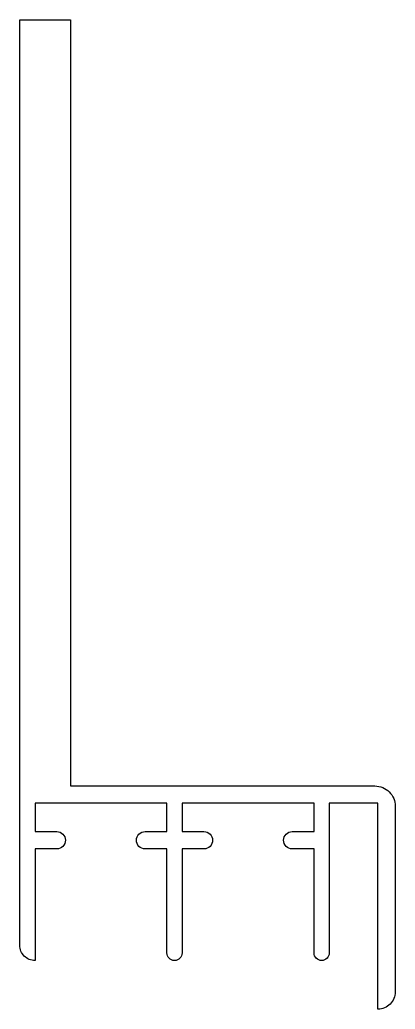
# Model space of a CAD drawing. Extents: x 157.9 to 194.9, y 144.4 to 241.9.
import ezdxf

# ---------------------------------------------------------------- set-up
doc = ezdxf.new("R2010")
doc.units = 0
doc.layers.get('0').update_dxf_attribs({"linetype": 'CONTINUOUS'})

msp = doc.modelspace()

# ---------------------------------------------------------------- linework, layer by layer
msp.add_lwpolyline([(176.02, 161.907, -1), (176.02, 160.207), (173.87, 160.207), (173.87, 149.957, -1), (172.37, 149.957), (172.37, 160.207), (170.22, 160.207, -1), (170.22, 161.907), (172.37, 161.907), (172.37, 164.707), (159.37, 164.707), (159.37, 161.907), (161.52, 161.907, -1), (161.52, 160.207), (159.37, 160.207), (159.37, 149.207, -0.414214), (157.87, 150.707), (157.87, 241.907), (162.87, 241.907), (162.87, 166.407), (192.87, 166.407, -0.414214), (194.87, 164.407), (194.87, 146.107, -0.414214), (193.17, 144.407), (193.17, 164.707), (188.37, 164.707), (188.37, 149.957, -1), (186.87, 149.957), (186.87, 160.207), (184.72, 160.207, -1), (184.72, 161.907), (186.87, 161.907), (186.87, 164.707), (173.87, 164.707), (173.87, 161.907)], format="xyb", close=True)

doc.saveas('drawing.dxf')
